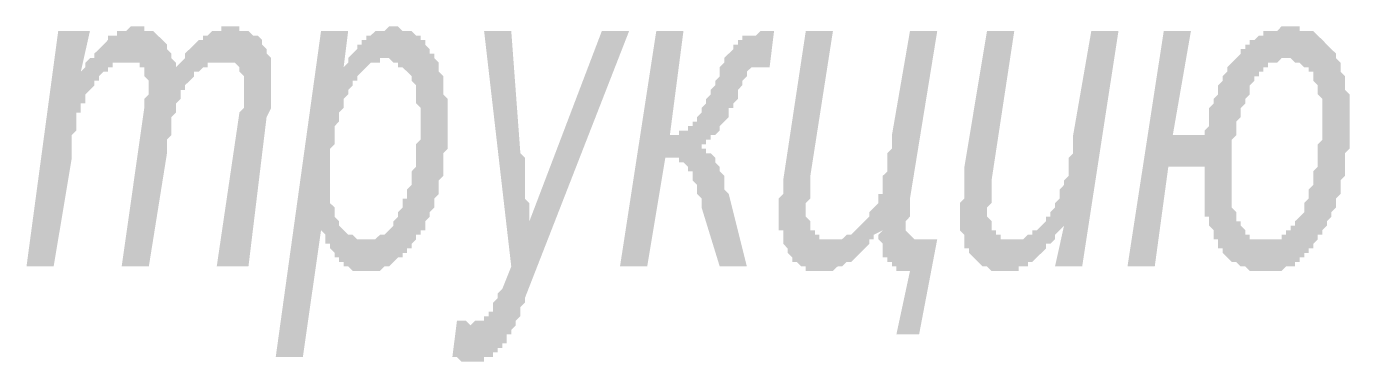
# Model space of a CAD drawing. Header units: millimetres. Extents: x 1372 to 666090, y 1285 to 31551.
# Drawn here: x 571152 to 572370, y 9500 to 9808 of the extents above; entities that cross this region are included whole.
import ezdxf

# ---------------------------------------------------------------- set-up
doc = ezdxf.new("R2010")
doc.units = ezdxf.units.MM
doc.layers.add('PDF _75-АЗ Штамп', color=7, linetype='Continuous')

msp = doc.modelspace()

# ---------------------------------------------------------------- hatches: boundary and pattern name
at = {"layer": 'PDF _75-АЗ Штамп', "transparency": 33554559}
for points in [[(571152, 9587.2), (571181.2, 9804.1), (571210.4, 9804.1), (571202, 9766.6), (571206.2, 9770.7), (571206.2, 9774.9), (571210.4, 9779.1), (571214.5, 9779.1), (571214.5, 9783.3), (571218.7, 9787.4), (571218.7, 9787.4), (571222.9, 9791.6), (571222.9, 9791.6), (571227, 9795.8), (571227, 9795.8), (571227, 9799.9), (571231.2, 9799.9), (571235.4, 9799.9), (571235.4, 9804.1), (571239.6, 9804.1), (571243.7, 9804.1), (571243.7, 9804.1), (571247.9, 9808.3), (571252.1, 9808.3), (571252.1, 9808.3), (571256.2, 9808.3), (571260.4, 9808.3), (571260.4, 9804.1), (571264.6, 9804.1), (571268.7, 9804.1), (571268.7, 9804.1), (571272.9, 9799.9), (571272.9, 9799.9), (571277.1, 9795.8), (571277.1, 9795.8), (571281.3, 9791.6), (571281.3, 9787.4), (571285.4, 9783.3), (571285.4, 9783.3), (571285.4, 9779.1), (571289.6, 9774.9), (571289.6, 9770.7), (571289.6, 9766.6), (571289.6, 9770.7), (571293.8, 9774.9), (571293.8, 9774.9), (571297.9, 9779.1), (571297.9, 9783.3), (571302.1, 9787.4), (571302.1, 9787.4), (571306.3, 9791.6), (571306.3, 9791.6), (571310.5, 9795.8), (571314.6, 9795.8), (571314.6, 9795.8), (571314.6, 9799.9), (571318.8, 9799.9), (571323, 9804.1), (571323, 9804.1), (571327.1, 9804.1), (571331.3, 9804.1), (571331.3, 9808.3), (571335.5, 9808.3), (571339.6, 9808.3), (571339.6, 9808.3), (571343.8, 9808.3), (571348, 9808.3), (571348, 9804.1), (571352.2, 9804.1), (571356.3, 9804.1), (571356.3, 9804.1), (571360.5, 9799.9), (571364.7, 9799.9), (571364.7, 9799.9), (571368.8, 9795.8), (571368.8, 9795.8), (571368.8, 9791.6), (571373, 9787.4), (571373, 9787.4), (571373, 9783.3), (571377.2, 9779.1), (571377.2, 9774.9), (571377.2, 9770.7), (571377.2, 9766.6), (571377.2, 9762.4), (571377.2, 9758.2), (571377.2, 9754.1), (571377.2, 9754.1), (571377.2, 9749.9), (571377.2, 9745.7), (571377.2, 9741.6), (571377.2, 9737.4), (571377.2, 9733.2), (571373, 9724.9), (571373, 9724.9), (571356.3, 9587.2), (571327.1, 9587.2), (571348, 9729), (571352.2, 9733.2), (571352.2, 9741.6), (571352.2, 9745.7), (571352.2, 9745.7), (571352.2, 9749.9), (571352.2, 9754.1), (571352.2, 9754.1), (571352.2, 9758.2), (571352.2, 9762.4), (571348, 9766.6), (571348, 9770.7), (571348, 9770.7), (571343.8, 9774.9), (571343.8, 9774.9), (571339.6, 9774.9), (571335.5, 9774.9), (571335.5, 9774.9), (571335.5, 9774.9), (571331.3, 9774.9), (571327.1, 9774.9), (571327.1, 9774.9), (571323, 9774.9), (571318.8, 9774.9), (571318.8, 9770.7), (571314.6, 9770.7), (571310.5, 9766.6), (571310.5, 9766.6), (571306.3, 9766.6), (571306.3, 9762.4), (571302.1, 9758.2), (571302.1, 9758.2), (571297.9, 9754.1), (571297.9, 9749.9), (571293.8, 9749.9), (571293.8, 9745.7), (571293.8, 9741.6), (571293.8, 9741.6), (571289.6, 9737.4), (571289.6, 9737.4), (571289.6, 9733.2), (571289.6, 9729), (571285.4, 9724.9), (571285.4, 9720.7), (571285.4, 9716.5), (571285.4, 9712.4), (571285.4, 9708.2), (571281.3, 9704), (571281.3, 9699.8), (571281.3, 9695.7), (571281.3, 9691.5), (571264.6, 9587.2), (571239.6, 9587.2), (571260.4, 9733.2), (571260.4, 9737.4), (571260.4, 9741.6), (571264.6, 9745.7), (571264.6, 9749.9), (571264.6, 9754.1), (571264.6, 9754.1), (571264.6, 9758.2), (571260.4, 9762.4), (571260.4, 9766.6), (571260.4, 9766.6), (571260.4, 9770.7), (571256.2, 9770.7), (571256.2, 9774.9), (571252.1, 9774.9), (571247.9, 9774.9), (571247.9, 9774.9), (571243.7, 9774.9), (571239.6, 9774.9), (571239.6, 9774.9), (571235.4, 9774.9), (571231.2, 9774.9), (571231.2, 9770.7), (571227, 9770.7), (571227, 9766.6), (571222.9, 9766.6), (571222.9, 9766.6), (571218.7, 9762.4), (571218.7, 9758.2), (571214.5, 9758.2), (571214.5, 9754.1), (571210.4, 9749.9), (571210.4, 9749.9), (571206.2, 9745.7), (571206.2, 9741.6), (571206.2, 9737.4), (571202, 9737.4), (571202, 9733.2), (571202, 9729), (571197.8, 9729), (571197.8, 9724.9), (571197.8, 9720.7), (571197.8, 9716.5), (571197.8, 9712.4), (571193.7, 9708.2), (571193.7, 9704), (571193.7, 9699.8), (571193.7, 9695.7), (571193.7, 9687.3), (571193.7, 9687.3), (571177, 9587.2)], [(571544, 9503.8), (571548.2, 9537.2), (571548.2, 9537.2), (571552.3, 9537.2), (571556.5, 9537.2), (571556.5, 9537.2), (571560.7, 9533), (571560.7, 9533), (571564.9, 9537.2), (571569, 9537.2), (571569, 9537.2), (571573.2, 9537.2), (571573.2, 9541.4), (571577.4, 9541.4), (571577.4, 9545.5), (571581.5, 9545.5), (571581.5, 9549.7), (571581.5, 9553.9), (571585.7, 9558), (571585.7, 9562.2), (571589.9, 9566.4), (571598.2, 9587.2), (571573.2, 9804.1), (571598.2, 9804.1), (571606.6, 9691.5), (571610.7, 9687.3), (571610.7, 9683.2), (571610.7, 9679), (571610.7, 9674.8), (571610.7, 9674.8), (571610.7, 9670.7), (571610.7, 9666.5), (571610.7, 9662.3), (571610.7, 9658.1), (571610.7, 9654), (571610.7, 9649.8), (571614.9, 9645.6), (571614.9, 9641.5), (571614.9, 9637.3), (571614.9, 9633.1), (571614.9, 9628.9), (571681.6, 9804.1), (571706.7, 9804.1), (571610.7, 9558), (571610.7, 9553.9), (571606.6, 9549.7), (571606.6, 9545.5), (571606.6, 9541.4), (571602.4, 9537.2), (571602.4, 9533), (571598.2, 9528.8), (571598.2, 9524.7), (571594.1, 9524.7), (571594.1, 9520.5), (571594.1, 9516.3), (571589.9, 9516.3), (571589.9, 9512.2), (571589.9, 9512.2), (571585.7, 9512.2), (571585.7, 9508), (571581.5, 9508), (571581.5, 9503.8), (571577.4, 9503.8), (571573.2, 9503.8), (571573.2, 9499.7), (571569, 9499.7), (571564.9, 9499.7), (571564.9, 9499.7), (571560.7, 9499.7), (571560.7, 9499.7), (571556.5, 9499.7), (571552.3, 9499.7), (571552.3, 9499.7), (571548.2, 9503.8), (571544, 9503.8), (571544, 9503.8)], [(571731.7, 9804.1), (571756.7, 9804.1), (571744.2, 9708.2), (571748.4, 9708.2), (571752.5, 9708.2), (571752.5, 9712.4), (571756.7, 9712.4), (571760.9, 9712.4), (571760.9, 9716.5), (571765.1, 9716.5), (571765.1, 9716.5), (571765.1, 9720.7), (571769.2, 9720.7), (571769.2, 9724.9), (571769.2, 9724.9), (571773.4, 9729), (571773.4, 9733.2), (571777.6, 9737.4), (571777.6, 9741.6), (571781.7, 9745.7), (571781.7, 9749.9), (571785.9, 9754.1), (571785.9, 9754.1), (571785.9, 9758.2), (571790.1, 9762.4), (571790.1, 9766.6), (571790.1, 9770.7), (571794.2, 9774.9), (571794.2, 9779.1), (571798.4, 9783.3), (571798.4, 9783.3), (571802.6, 9787.4), (571802.6, 9787.4), (571802.6, 9791.6), (571806.8, 9791.6), (571806.8, 9791.6), (571806.8, 9795.8), (571810.9, 9795.8), (571810.9, 9799.9), (571815.1, 9799.9), (571819.3, 9799.9), (571819.3, 9799.9), (571823.4, 9799.9), (571827.6, 9804.1), (571827.6, 9804.1), (571840.1, 9804.1), (571836, 9770.7), (571831.8, 9770.7), (571827.6, 9770.7), (571823.4, 9770.7), (571819.3, 9770.7), (571819.3, 9770.7), (571819.3, 9770.7), (571815.1, 9766.6), (571815.1, 9766.6), (571815.1, 9762.4), (571810.9, 9758.2), (571810.9, 9754.1), (571806.8, 9749.9), (571806.8, 9749.9), (571806.8, 9741.6), (571802.6, 9737.4), (571802.6, 9733.2), (571798.4, 9733.2), (571798.4, 9729), (571798.4, 9724.9), (571794.2, 9720.7), (571794.2, 9720.7), (571790.1, 9716.5), (571790.1, 9712.4), (571790.1, 9712.4), (571790.1, 9712.4), (571785.9, 9708.2), (571781.7, 9708.2), (571781.7, 9704), (571777.6, 9704), (571777.6, 9699.8), (571773.4, 9699.8), (571773.4, 9699.8), (571773.4, 9695.7), (571777.6, 9695.7), (571777.6, 9691.5), (571781.7, 9691.5), (571785.9, 9687.3), (571785.9, 9683.2), (571785.9, 9683.2), (571790.1, 9679), (571790.1, 9679), (571790.1, 9674.8), (571794.2, 9670.7), (571794.2, 9666.5), (571794.2, 9662.3), (571794.2, 9658.1), (571798.4, 9654), (571798.4, 9654), (571815.1, 9587.2), (571790.1, 9587.2), (571773.4, 9641.5), (571773.4, 9645.6), (571773.4, 9649.8), (571769.2, 9654), (571769.2, 9658.1), (571769.2, 9662.3), (571765.1, 9666.5), (571765.1, 9670.7), (571765.1, 9674.8), (571760.9, 9674.8), (571760.9, 9679), (571760.9, 9679), (571756.7, 9683.2), (571756.7, 9683.2), (571752.5, 9683.2), (571752.5, 9687.3), (571748.4, 9687.3), (571744.2, 9687.3), (571740, 9687.3), (571740, 9687.3), (571723.3, 9587.2), (571698.3, 9587.2)], [(571869.3, 9804.1), (571894.3, 9804.1), (571873.5, 9670.7), (571873.5, 9662.3), (571873.5, 9658.1), (571873.5, 9654), (571873.5, 9649.8), (571869.3, 9645.6), (571869.3, 9641.5), (571869.3, 9637.3), (571869.3, 9637.3), (571869.3, 9633.1), (571873.5, 9628.9), (571873.5, 9624.8), (571873.5, 9620.6), (571877.7, 9620.6), (571877.7, 9620.6), (571877.7, 9616.4), (571881.8, 9616.4), (571881.8, 9612.3), (571886, 9612.3), (571890.2, 9612.3), (571890.2, 9612.3), (571894.3, 9612.3), (571898.5, 9612.3), (571898.5, 9612.3), (571902.7, 9612.3), (571906.9, 9616.4), (571906.9, 9616.4), (571911, 9616.4), (571915.2, 9620.6), (571915.2, 9620.6), (571919.4, 9624.8), (571919.4, 9624.8), (571923.5, 9628.9), (571923.5, 9628.9), (571927.7, 9633.1), (571927.7, 9637.3), (571931.9, 9641.5), (571931.9, 9641.5), (571936, 9645.6), (571936, 9645.6), (571936, 9649.8), (571936, 9649.8), (571936, 9654), (571940.2, 9654), (571940.2, 9658.1), (571940.2, 9662.3), (571940.2, 9666.5), (571940.2, 9670.7), (571944.4, 9674.8), (571944.4, 9679), (571944.4, 9683.2), (571944.4, 9687.3), (571944.4, 9691.5), (571948.6, 9695.7), (571948.6, 9704), (571948.6, 9708.2), (571965.2, 9804.1), (571990.3, 9804.1), (571965.2, 9649.8), (571965.2, 9641.5), (571965.2, 9637.3), (571965.2, 9633.1), (571961.1, 9628.9), (571961.1, 9624.8), (571961.1, 9624.8), (571961.1, 9624.8), (571961.1, 9620.6), (571965.2, 9616.4), (571965.2, 9616.4), (571969.4, 9612.3), (571969.4, 9612.3), (571973.6, 9612.3), (571990.3, 9612.3), (571973.6, 9524.7), (571952.7, 9524.7), (571965.2, 9583.1), (571961.1, 9583.1), (571956.9, 9583.1), (571952.7, 9583.1), (571952.7, 9587.2), (571948.6, 9587.2), (571948.6, 9591.4), (571944.4, 9591.4), (571944.4, 9595.6), (571940.2, 9595.6), (571940.2, 9599.7), (571940.2, 9603.9), (571940.2, 9608.1), (571936, 9612.3), (571936, 9612.3), (571936, 9616.4), (571940.2, 9620.6), (571940.2, 9620.6), (571931.9, 9616.4), (571931.9, 9612.3), (571927.7, 9612.3), (571927.7, 9608.1), (571923.5, 9603.9), (571919.4, 9599.7), (571919.4, 9599.7), (571915.2, 9595.6), (571915.2, 9595.6), (571911, 9591.4), (571906.9, 9591.4), (571906.9, 9591.4), (571902.7, 9587.2), (571902.7, 9587.2), (571898.5, 9587.2), (571894.3, 9583.1), (571894.3, 9583.1), (571890.2, 9583.1), (571890.2, 9583.1), (571886, 9583.1), (571881.8, 9583.1), (571881.8, 9583.1), (571881.8, 9583.1), (571877.7, 9583.1), (571873.5, 9583.1), (571869.3, 9583.1), (571869.3, 9587.2), (571865.1, 9587.2), (571865.1, 9587.2), (571861, 9591.4), (571856.8, 9591.4), (571856.8, 9595.6), (571856.8, 9595.6), (571852.6, 9599.7), (571852.6, 9599.7), (571852.6, 9603.9), (571848.5, 9608.1), (571848.5, 9612.3), (571848.5, 9616.4), (571848.5, 9620.6), (571844.3, 9620.6), (571844.3, 9628.9), (571844.3, 9633.1), (571844.3, 9633.1), (571844.3, 9637.3), (571844.3, 9641.5), (571844.3, 9645.6), (571844.3, 9649.8), (571848.5, 9654), (571848.5, 9658.1), (571848.5, 9662.3), (571848.5, 9666.5)], [(572107, 9624.8), (572102.9, 9620.6), (572102.9, 9620.6), (572098.7, 9616.4), (572098.7, 9612.3), (572094.5, 9608.1), (572090.4, 9608.1), (572090.4, 9603.9), (572086.2, 9599.7), (572086.2, 9599.7), (572082, 9595.6), (572082, 9595.6), (572077.8, 9591.4), (572073.7, 9591.4), (572073.7, 9587.2), (572069.5, 9587.2), (572069.5, 9587.2), (572065.3, 9587.2), (572065.3, 9583.1), (572061.2, 9583.1), (572057, 9583.1), (572057, 9583.1), (572052.8, 9583.1), (572052.8, 9583.1), (572052.8, 9583.1), (572048.7, 9583.1), (572044.5, 9583.1), (572040.3, 9583.1), (572040.3, 9583.1), (572036.1, 9587.2), (572032, 9587.2), (572032, 9587.2), (572027.8, 9591.4), (572027.8, 9591.4), (572023.6, 9595.6), (572023.6, 9595.6), (572019.5, 9599.7), (572019.5, 9603.9), (572015.3, 9603.9), (572015.3, 9608.1), (572015.3, 9612.3), (572015.3, 9616.4), (572011.1, 9620.6), (572011.1, 9624.8), (572011.1, 9628.9), (572011.1, 9633.1), (572011.1, 9633.1), (572011.1, 9637.3), (572011.1, 9641.5), (572011.1, 9641.5), (572011.1, 9645.6), (572015.3, 9649.8), (572015.3, 9654), (572015.3, 9658.1), (572015.3, 9666.5), (572015.3, 9670.7), (572015.3, 9674.8), (572015.3, 9679), (572036.1, 9804.1), (572061.2, 9804.1), (572040.3, 9666.5), (572040.3, 9658.1), (572040.3, 9654), (572040.3, 9649.8), (572040.3, 9645.6), (572036.1, 9641.5), (572036.1, 9641.5), (572036.1, 9637.3), (572036.1, 9633.1), (572040.3, 9628.9), (572040.3, 9624.8), (572040.3, 9620.6), (572044.5, 9620.6), (572044.5, 9620.6), (572044.5, 9616.4), (572048.7, 9616.4), (572048.7, 9612.3), (572052.8, 9612.3), (572057, 9612.3), (572057, 9612.3), (572061.2, 9612.3), (572065.3, 9612.3), (572065.3, 9612.3), (572069.5, 9612.3), (572073.7, 9616.4), (572073.7, 9616.4), (572077.8, 9616.4), (572077.8, 9620.6), (572082, 9620.6), (572086.2, 9624.8), (572086.2, 9624.8), (572090.4, 9628.9), (572090.4, 9633.1), (572094.5, 9633.1), (572094.5, 9637.3), (572098.7, 9641.5), (572098.7, 9641.5), (572098.7, 9645.6), (572102.9, 9649.8), (572102.9, 9654), (572102.9, 9658.1), (572107, 9662.3), (572107, 9662.3), (572107, 9666.5), (572111.2, 9670.7), (572111.2, 9670.7), (572111.2, 9674.8), (572111.2, 9679), (572111.2, 9683.2), (572111.2, 9687.3), (572115.4, 9691.5), (572115.4, 9695.7), (572115.4, 9699.8), (572115.4, 9704), (572115.4, 9708.2), (572132.1, 9804.1), (572157.1, 9804.1), (572123.7, 9587.2), (572098.7, 9587.2)]]:
    msp.add_hatch(color=256, dxfattribs=at).paths.add_polyline_path(points)
h = msp.add_hatch(color=256, dxfattribs=at)
h.paths.add_polyline_path([(571381.4, 9503.8), (571423.1, 9804.1), (571448.1, 9804.1), (571443.9, 9770.7), (571448.1, 9774.9), (571448.1, 9779.1), (571452.3, 9783.3), (571452.3, 9783.3), (571456.4, 9787.4), (571456.4, 9791.6), (571460.6, 9791.6), (571460.6, 9795.8), (571464.8, 9795.8), (571464.8, 9799.9), (571468.9, 9799.9), (571468.9, 9799.9), (571473.1, 9804.1), (571477.3, 9804.1), (571477.3, 9804.1), (571481.4, 9804.1), (571485.6, 9808.3), (571485.6, 9808.3), (571489.8, 9808.3), (571494, 9808.3), (571494, 9808.3), (571498.1, 9804.1), (571502.3, 9804.1), (571502.3, 9804.1), (571506.5, 9804.1), (571510.6, 9799.9), (571510.6, 9799.9), (571514.8, 9799.9), (571514.8, 9795.8), (571519, 9795.8), (571519, 9791.6), (571523.2, 9787.4), (571523.2, 9787.4), (571523.2, 9783.3), (571527.3, 9783.3), (571527.3, 9779.1), (571531.5, 9774.9), (571531.5, 9774.9), (571531.5, 9770.7), (571531.5, 9766.6), (571535.7, 9762.4), (571535.7, 9758.2), (571535.7, 9754.1), (571535.7, 9749.9), (571535.7, 9745.7), (571539.8, 9741.6), (571539.8, 9737.4), (571539.8, 9733.2), (571539.8, 9729), (571539.8, 9724.9), (571539.8, 9720.7), (571539.8, 9720.7), (571539.8, 9716.5), (571539.8, 9712.4), (571539.8, 9708.2), (571539.8, 9704), (571539.8, 9699.8), (571539.8, 9695.7), (571535.7, 9691.5), (571535.7, 9687.3), (571535.7, 9683.2), (571535.7, 9679), (571535.7, 9674.8), (571535.7, 9670.7), (571531.5, 9666.5), (571531.5, 9662.3), (571531.5, 9658.1), (571531.5, 9658.1), (571531.5, 9654), (571527.3, 9649.8), (571527.3, 9645.6), (571527.3, 9641.5), (571523.2, 9637.3), (571523.2, 9637.3), (571523.2, 9633.1), (571519, 9628.9), (571519, 9624.8), (571519, 9620.6), (571514.8, 9620.6), (571514.8, 9616.4), (571510.6, 9616.4), (571510.6, 9612.3), (571506.5, 9608.1), (571506.5, 9603.9), (571502.3, 9603.9), (571502.3, 9599.7), (571498.1, 9599.7), (571498.1, 9595.6), (571494, 9595.6), (571489.8, 9591.4), (571489.8, 9591.4), (571489.8, 9591.4), (571485.6, 9587.2), (571485.6, 9587.2), (571481.4, 9587.2), (571477.3, 9583.1), (571477.3, 9583.1), (571473.1, 9583.1), (571468.9, 9583.1), (571468.9, 9583.1), (571464.8, 9583.1), (571460.6, 9583.1), (571460.6, 9583.1), (571456.4, 9583.1), (571456.4, 9583.1), (571452.3, 9583.1), (571448.1, 9587.2), (571448.1, 9587.2), (571443.9, 9587.2), (571443.9, 9591.4), (571439.7, 9591.4), (571439.7, 9595.6), (571435.6, 9595.6), (571435.6, 9599.7), (571431.4, 9603.9), (571431.4, 9608.1), (571427.2, 9608.1), (571427.2, 9612.3), (571427.2, 9616.4), (571423.1, 9620.6), (571423.1, 9620.6), (571406.4, 9503.8)], flags=0)
h.paths.add_polyline_path([(571431.4, 9674.8), (571431.4, 9670.7), (571431.4, 9662.3), (571431.4, 9658.1), (571431.4, 9654), (571431.4, 9649.8), (571431.4, 9645.6), (571431.4, 9645.6), (571435.6, 9641.5), (571435.6, 9641.5), (571435.6, 9637.3), (571435.6, 9633.1), (571439.7, 9628.9), (571439.7, 9628.9), (571439.7, 9624.8), (571443.9, 9620.6), (571443.9, 9620.6), (571448.1, 9616.4), (571452.3, 9616.4), (571452.3, 9616.4), (571456.4, 9612.3), (571460.6, 9612.3), (571460.6, 9612.3), (571464.8, 9612.3), (571468.9, 9612.3), (571468.9, 9612.3), (571473.1, 9612.3), (571473.1, 9612.3), (571477.3, 9616.4), (571477.3, 9616.4), (571481.4, 9616.4), (571485.6, 9620.6), (571485.6, 9620.6), (571489.8, 9624.8), (571489.8, 9628.9), (571489.8, 9628.9), (571494, 9633.1), (571494, 9637.3), (571498.1, 9641.5), (571498.1, 9645.6), (571498.1, 9649.8), (571502.3, 9649.8), (571502.3, 9654), (571502.3, 9658.1), (571506.5, 9662.3), (571506.5, 9666.5), (571506.5, 9670.7), (571506.5, 9674.8), (571510.6, 9679), (571510.6, 9683.2), (571510.6, 9687.3), (571510.6, 9691.5), (571510.6, 9695.7), (571510.6, 9699.8), (571514.8, 9704), (571514.8, 9708.2), (571514.8, 9708.2), (571514.8, 9712.4), (571514.8, 9716.5), (571514.8, 9720.7), (571514.8, 9724.9), (571514.8, 9729), (571514.8, 9733.2), (571510.6, 9737.4), (571510.6, 9741.6), (571510.6, 9745.7), (571510.6, 9749.9), (571510.6, 9754.1), (571506.5, 9758.2), (571506.5, 9758.2), (571506.5, 9762.4), (571506.5, 9762.4), (571502.3, 9766.6), (571502.3, 9766.6), (571498.1, 9770.7), (571494, 9770.7), (571494, 9774.9), (571489.8, 9774.9), (571489.8, 9774.9), (571485.6, 9779.1), (571481.4, 9779.1), (571481.4, 9779.1), (571477.3, 9779.1), (571477.3, 9774.9), (571473.1, 9774.9), (571468.9, 9774.9), (571468.9, 9774.9), (571464.8, 9770.7), (571464.8, 9770.7), (571460.6, 9766.6), (571460.6, 9766.6), (571456.4, 9762.4), (571456.4, 9758.2), (571452.3, 9758.2), (571452.3, 9754.1), (571448.1, 9749.9), (571448.1, 9749.9), (571448.1, 9745.7), (571443.9, 9741.6), (571443.9, 9737.4), (571443.9, 9733.2), (571439.7, 9729), (571439.7, 9729), (571439.7, 9724.9), (571439.7, 9720.7), (571435.6, 9716.5), (571435.6, 9712.4), (571435.6, 9708.2), (571435.6, 9704), (571435.6, 9699.8), (571431.4, 9695.7), (571431.4, 9691.5), (571431.4, 9687.3), (571431.4, 9683.2), (571431.4, 9679), (571431.4, 9674.8), (571431.4, 9674.8)], flags=0)
h = msp.add_hatch(color=256, dxfattribs=at)
h.paths.add_polyline_path([(572198.8, 9804.1), (572223.8, 9804.1), (572207.1, 9708.2), (572236.3, 9708.2), (572236.3, 9712.4), (572240.5, 9716.5), (572240.5, 9720.7), (572240.5, 9724.9), (572240.5, 9729), (572240.5, 9733.2), (572244.7, 9737.4), (572244.7, 9741.6), (572244.7, 9741.6), (572248.8, 9745.7), (572248.8, 9749.9), (572248.8, 9754.1), (572253, 9758.2), (572253, 9762.4), (572253, 9762.4), (572257.2, 9766.6), (572257.2, 9770.7), (572261.4, 9774.9), (572261.4, 9774.9), (572265.5, 9779.1), (572265.5, 9779.1), (572269.7, 9783.3), (572269.7, 9787.4), (572273.9, 9787.4), (572273.9, 9791.6), (572278, 9791.6), (572278, 9795.8), (572282.2, 9795.8), (572286.4, 9799.9), (572286.4, 9799.9), (572290.6, 9799.9), (572290.6, 9804.1), (572294.7, 9804.1), (572298.9, 9804.1), (572298.9, 9804.1), (572303.1, 9804.1), (572307.2, 9808.3), (572307.2, 9808.3), (572311.4, 9808.3), (572311.4, 9808.3), (572315.6, 9808.3), (572319.7, 9808.3), (572323.9, 9808.3), (572323.9, 9804.1), (572328.1, 9804.1), (572332.3, 9804.1), (572332.3, 9804.1), (572336.4, 9804.1), (572340.6, 9799.9), (572340.6, 9799.9), (572344.8, 9795.8), (572344.8, 9795.8), (572348.9, 9791.6), (572348.9, 9791.6), (572353.1, 9787.4), (572353.1, 9787.4), (572357.3, 9783.3), (572357.3, 9779.1), (572357.3, 9779.1), (572361.5, 9774.9), (572361.5, 9770.7), (572361.5, 9766.6), (572365.6, 9762.4), (572365.6, 9758.2), (572365.6, 9758.2), (572365.6, 9754.1), (572365.6, 9749.9), (572369.8, 9745.7), (572369.8, 9741.6), (572369.8, 9737.4), (572369.8, 9733.2), (572369.8, 9724.9), (572369.8, 9720.7), (572369.8, 9720.7), (572369.8, 9716.5), (572369.8, 9712.4), (572369.8, 9708.2), (572369.8, 9704), (572369.8, 9699.8), (572369.8, 9695.7), (572365.6, 9691.5), (572365.6, 9687.3), (572365.6, 9683.2), (572365.6, 9679), (572365.6, 9674.8), (572365.6, 9670.7), (572361.5, 9666.5), (572361.5, 9662.3), (572361.5, 9662.3), (572361.5, 9658.1), (572361.5, 9654), (572357.3, 9649.8), (572357.3, 9645.6), (572357.3, 9641.5), (572353.1, 9637.3), (572353.1, 9637.3), (572353.1, 9633.1), (572348.9, 9628.9), (572348.9, 9624.8), (572348.9, 9624.8), (572344.8, 9620.6), (572344.8, 9616.4), (572340.6, 9616.4), (572340.6, 9612.3), (572336.4, 9608.1), (572336.4, 9603.9), (572332.3, 9603.9), (572332.3, 9599.7), (572328.1, 9599.7), (572328.1, 9595.6), (572323.9, 9595.6), (572323.9, 9591.4), (572319.7, 9591.4), (572319.7, 9587.2), (572315.6, 9587.2), (572311.4, 9587.2), (572311.4, 9587.2), (572307.2, 9583.1), (572307.2, 9583.1), (572303.1, 9583.1), (572298.9, 9583.1), (572294.7, 9583.1), (572294.7, 9583.1), (572290.6, 9583.1), (572286.4, 9583.1), (572286.4, 9583.1), (572282.2, 9583.1), (572278, 9583.1), (572278, 9583.1), (572273.9, 9587.2), (572269.7, 9587.2), (572269.7, 9587.2), (572265.5, 9591.4), (572261.4, 9591.4), (572261.4, 9591.4), (572257.2, 9595.6), (572257.2, 9595.6), (572253, 9599.7), (572253, 9603.9), (572248.8, 9603.9), (572248.8, 9608.1), (572248.8, 9612.3), (572244.7, 9612.3), (572244.7, 9616.4), (572244.7, 9620.6), (572240.5, 9624.8), (572240.5, 9628.9), (572240.5, 9633.1), (572236.3, 9633.1), (572236.3, 9637.3), (572236.3, 9641.5), (572236.3, 9645.6), (572236.3, 9649.8), (572236.3, 9654), (572236.3, 9658.1), (572236.3, 9662.3), (572236.3, 9666.5), (572236.3, 9666.5), (572236.3, 9670.7), (572236.3, 9674.8), (572236.3, 9679), (572203, 9679), (572190.5, 9587.2), (572165.4, 9587.2)], flags=0)
h.paths.add_polyline_path([(572261.4, 9666.5), (572261.4, 9662.3), (572261.4, 9654), (572261.4, 9649.8), (572261.4, 9645.6), (572261.4, 9645.6), (572261.4, 9641.5), (572265.5, 9637.3), (572265.5, 9633.1), (572265.5, 9628.9), (572269.7, 9628.9), (572269.7, 9624.8), (572269.7, 9624.8), (572273.9, 9620.6), (572273.9, 9616.4), (572278, 9616.4), (572278, 9612.3), (572282.2, 9612.3), (572286.4, 9612.3), (572286.4, 9612.3), (572290.6, 9612.3), (572290.6, 9612.3), (572294.7, 9612.3), (572298.9, 9612.3), (572298.9, 9612.3), (572303.1, 9612.3), (572307.2, 9612.3), (572307.2, 9616.4), (572311.4, 9616.4), (572311.4, 9620.6), (572315.6, 9620.6), (572315.6, 9624.8), (572319.7, 9624.8), (572319.7, 9628.9), (572323.9, 9633.1), (572323.9, 9633.1), (572328.1, 9637.3), (572328.1, 9641.5), (572328.1, 9645.6), (572332.3, 9649.8), (572332.3, 9654), (572332.3, 9658.1), (572336.4, 9662.3), (572336.4, 9666.5), (572336.4, 9666.5), (572336.4, 9670.7), (572336.4, 9674.8), (572340.6, 9679), (572340.6, 9683.2), (572340.6, 9687.3), (572340.6, 9691.5), (572340.6, 9695.7), (572340.6, 9699.8), (572344.8, 9704), (572344.8, 9708.2), (572344.8, 9712.4), (572344.8, 9716.5), (572344.8, 9720.7), (572344.8, 9724.9), (572344.8, 9724.9), (572344.8, 9733.2), (572344.8, 9737.4), (572344.8, 9741.6), (572340.6, 9745.7), (572340.6, 9749.9), (572340.6, 9754.1), (572340.6, 9754.1), (572336.4, 9758.2), (572336.4, 9762.4), (572336.4, 9762.4), (572336.4, 9766.6), (572332.3, 9766.6), (572332.3, 9770.7), (572328.1, 9770.7), (572323.9, 9774.9), (572323.9, 9774.9), (572319.7, 9774.9), (572315.6, 9779.1), (572315.6, 9779.1), (572311.4, 9779.1), (572307.2, 9779.1), (572307.2, 9779.1), (572303.1, 9774.9), (572303.1, 9774.9), (572298.9, 9774.9), (572294.7, 9774.9), (572294.7, 9770.7), (572290.6, 9770.7), (572290.6, 9766.6), (572286.4, 9766.6), (572286.4, 9762.4), (572282.2, 9762.4), (572282.2, 9758.2), (572278, 9754.1), (572278, 9749.9), (572278, 9745.7), (572273.9, 9741.6), (572273.9, 9741.6), (572273.9, 9737.4), (572269.7, 9733.2), (572269.7, 9729), (572269.7, 9724.9), (572265.5, 9720.7), (572265.5, 9716.5), (572265.5, 9712.4), (572265.5, 9712.4), (572265.5, 9708.2), (572261.4, 9704), (572261.4, 9699.8), (572261.4, 9695.7), (572261.4, 9691.5), (572261.4, 9687.3), (572261.4, 9683.2), (572261.4, 9679), (572261.4, 9674.8), (572261.4, 9670.7), (572261.4, 9666.5), (572261.4, 9666.5)], flags=0)

doc.saveas('drawing.dxf')
